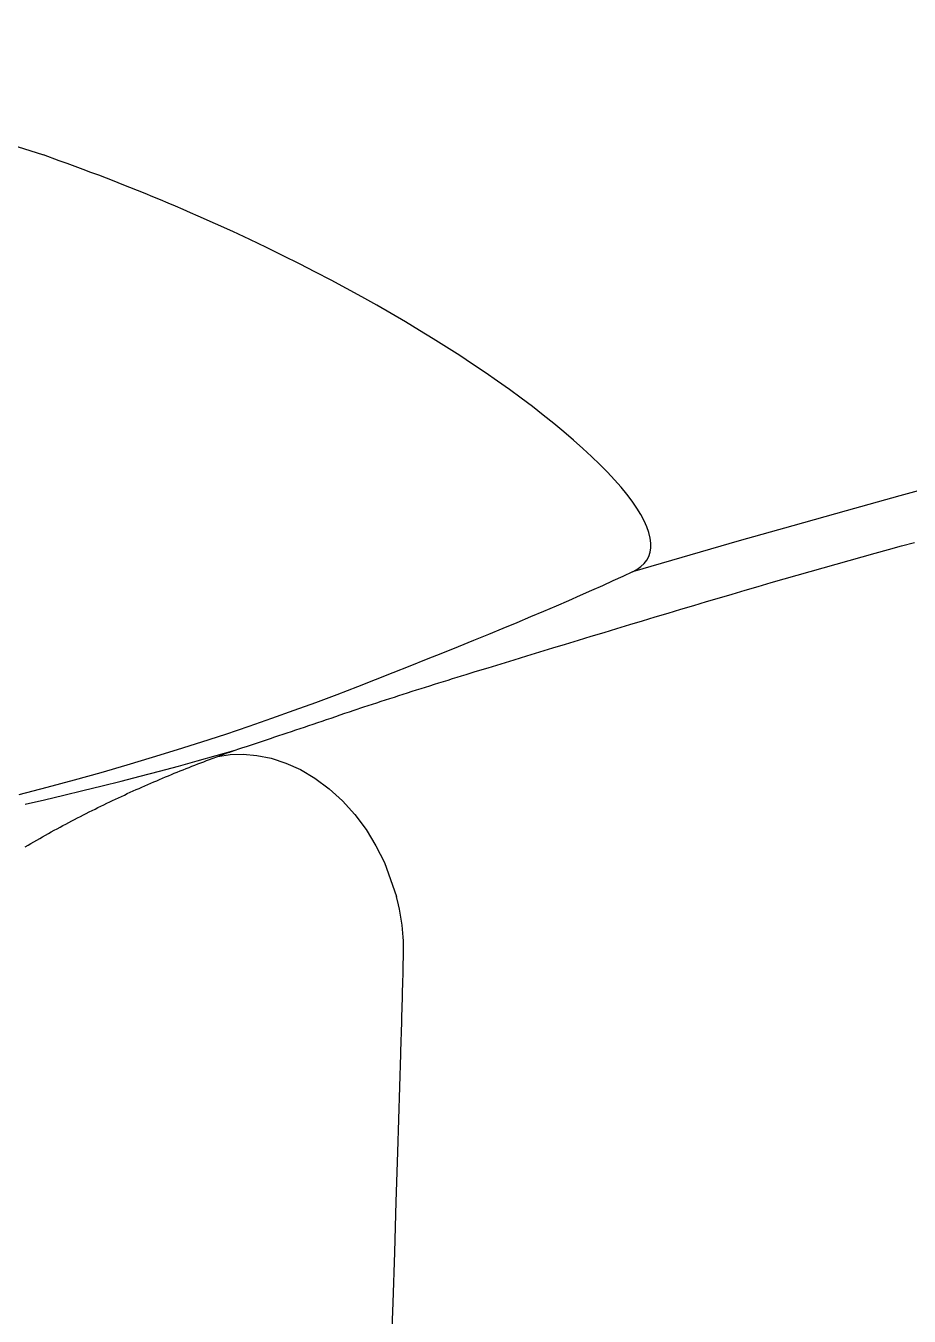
# Model space of a CAD drawing. Extents: x 941 to 1034, y 781 to 934.
# Drawn here: x 967.257 to 970.325, y 830.239 to 834.72 of the extents above; entities that cross this region are included whole.
import ezdxf

# ---------------------------------------------------------------- set-up
doc = ezdxf.new("R2010")
doc.units = 0
doc.header["$MEASUREMENT"] = 0
doc.layers.add('1', color=4, linetype='Continuous')

# ---------------------------------------------------------------- blocks, each defined once
blk = doc.blocks.new('ENVOY')
at = {"layer": '1', "color": 2, "linetype": 'Continuous'}
for points in [[(29.1008, 31.5705), (28.9145, 31.5195), (28.7284, 31.4679), (28.5424, 31.4157), (28.3566, 31.3629), (27.9856, 31.2556)], [(23.8098, 33.1597), (24.0813, 33.1324), (24.3517, 33.0965), (24.6209, 33.0521), (24.8888, 32.9991), (25.155, 32.9376), (25.4194, 32.8676), (25.9399, 32.7031)], [(26.4774, 32.4912), (26.4514, 32.5026), (26.4254, 32.5138), (26.3992, 32.525), (26.373, 32.5361), (26.3466, 32.5471), (26.3202, 32.5581), (26.2936, 32.569), (26.267, 32.5798), (26.2402, 32.5905), (26.2134, 32.6012), (26.1864, 32.6117), (26.1594, 32.6222), (26.1323, 32.6326), (26.1051, 32.6429), (26.0778, 32.6532), (26.0504, 32.6633), (26.0229, 32.6734), (25.9953, 32.6834), (25.9399, 32.7031)], [(27.9856, 31.2556), (28.0013, 31.2641), (28.015, 31.2738), (28.0264, 31.2846), (28.0357, 31.2965), (28.0428, 31.3095), (28.0475, 31.3236), (28.05, 31.3389), (28.0501, 31.3554), (28.0479, 31.373), (28.0433, 31.3918), (28.0362, 31.4117), (28.0268, 31.4327), (28.0151, 31.4545), (28.0011, 31.4771), (27.9849, 31.5006), (27.9666, 31.5249), (27.9461, 31.5499), (27.9236, 31.5756), (27.899, 31.6019), (27.8725, 31.6289), (27.844, 31.6565), (27.8136, 31.6846), (27.7815, 31.7131), (27.7479, 31.7419), (27.7128, 31.7709), (27.6762, 31.8001), (27.6383, 31.8295), (27.5991, 31.8589), (27.5587, 31.8885), (27.5171, 31.918), (27.4744, 31.9476), (27.4308, 31.9771), (27.3861, 32.0065), (27.3406, 32.0357), (27.2942, 32.0649), (27.2466, 32.0941), (27.198, 32.1233), (27.1483, 32.1524), (27.0976, 32.1815), (27.0459, 32.2105), (26.9931, 32.2393), (26.9394, 32.2681), (26.8848, 32.2967), (26.8292, 32.3252), (26.7727, 32.3534), (26.7154, 32.3815), (26.6571, 32.4093), (26.598, 32.4369), (26.4774, 32.4912)], [(27.9856, 31.2556), (27.9526, 31.24), (27.918, 31.224), (27.8819, 31.2075), (27.8441, 31.1906), (27.8047, 31.1732), (27.7637, 31.1553), (27.7212, 31.137), (27.6771, 31.1182), (27.6315, 31.099), (27.5844, 31.0793), (27.5357, 31.0591), (27.4855, 31.0385), (27.4338, 31.0174), (27.3806, 30.9959), (27.3259, 30.9739), (27.2698, 30.9514), (27.2122, 30.9285), (27.1531, 30.9051), (27.0307, 30.8569)], [(27.0307, 30.8569), (26.959, 30.8292), (26.8854, 30.8014), (26.8099, 30.7738), (26.7325, 30.7461), (26.6533, 30.7187), (26.5723, 30.6913), (26.4894, 30.6642), (26.4048, 30.6373), (26.3183, 30.6107), (26.23, 30.5844), (26.1395, 30.5584), (26.0468, 30.5326), (25.9518, 30.5071), (25.8547, 30.482)], [(26.546, 30.6151), (26.5884, 30.6212), (26.6337, 30.6226), (26.6813, 30.6185), (26.7308, 30.6085), (26.7815, 30.592), (26.8325, 30.569), (26.883, 30.5392), (26.932, 30.5029), (26.9785, 30.4605), (27.0218, 30.4128), (27.0608, 30.3606), (27.0951, 30.3049), (27.1243, 30.2469), (27.1663, 30.1285)], [(27.1909, 29.9226), (27.1911, 29.9352), (27.1911, 29.9481), (27.1909, 29.9611), (27.1904, 29.9743), (27.1896, 29.9876), (27.1886, 30.0011), (27.1873, 30.0148), (27.1857, 30.0286), (27.1838, 30.0426), (27.1817, 30.0566), (27.1792, 30.0708), (27.1765, 30.0851), (27.1734, 30.0995), (27.1663, 30.1285)], [(27.1815, 29.5815), (27.182, 29.5986), (27.1825, 29.6157), (27.183, 29.6328), (27.1835, 29.6499), (27.1839, 29.667), (27.1844, 29.684), (27.1849, 29.7011), (27.1854, 29.7182), (27.1859, 29.7352), (27.1863, 29.7523), (27.1868, 29.7693), (27.1873, 29.7864), (27.1877, 29.8034), (27.1882, 29.8205), (27.1887, 29.8375), (27.1891, 29.8545), (27.1896, 29.8716), (27.19, 29.8886), (27.1909, 29.9226)], [(27.1484, 28.541), (27.1543, 28.7181), (27.1602, 28.8937), (27.1658, 29.0679), (27.1712, 29.2406), (27.1815, 29.5815)]]:
    blk.add_lwpolyline(points, dxfattribs=at)
at = {"layer": '1', "color": 3, "linetype": 'Continuous'}
for points in [[(27.4397, 30.9093), (27.4847, 30.923), (27.5296, 30.9368), (27.5745, 30.9505), (27.6193, 30.9642), (27.6641, 30.9779), (27.7088, 30.9915), (27.7534, 31.0051), (27.7981, 31.0187), (27.8427, 31.0322), (27.8872, 31.0457), (27.9317, 31.0592), (27.9762, 31.0726), (28.0207, 31.086), (28.0651, 31.0993), (28.1096, 31.1127), (28.1541, 31.126), (28.1987, 31.1392), (28.2433, 31.1525), (28.288, 31.1657), (28.3327, 31.1788), (28.3775, 31.192), (28.4223, 31.2051), (28.4673, 31.2182), (28.5123, 31.2312), (28.5573, 31.2442), (28.6025, 31.2571), (28.6477, 31.27), (28.693, 31.2828), (28.7384, 31.2956), (28.7838, 31.3083), (28.8293, 31.3209), (28.8747, 31.3334), (28.9201, 31.3458), (28.9655, 31.358)], [(27.0525, 30.7867), (27.0676, 30.7916), (27.0827, 30.7965), (27.0979, 30.8015), (27.1131, 30.8064), (27.1283, 30.8113), (27.1436, 30.8163), (27.1589, 30.8212), (27.1743, 30.8261), (27.1897, 30.831), (27.2051, 30.836), (27.2205, 30.8409), (27.236, 30.8458), (27.2516, 30.8507), (27.2671, 30.8556), (27.2827, 30.8605), (27.2983, 30.8654), (27.3139, 30.8703), (27.3296, 30.8752), (27.3453, 30.8801), (27.3609, 30.885), (27.3767, 30.8899), (27.3924, 30.8947), (27.4082, 30.8996), (27.4397, 30.9093)], [(26.6057, 30.6366), (26.6189, 30.6409), (26.6322, 30.6454), (26.6457, 30.6498), (26.6593, 30.6544), (26.673, 30.6589), (26.6868, 30.6635), (26.7008, 30.6682), (26.7148, 30.6729), (26.729, 30.6776), (26.7433, 30.6824), (26.7578, 30.6872), (26.7723, 30.692), (26.787, 30.6969), (26.8017, 30.7019), (26.8166, 30.7068), (26.8316, 30.7119), (26.8467, 30.7169), (26.8619, 30.7221), (26.8772, 30.7272), (26.8927, 30.7324), (26.9082, 30.7376), (26.9238, 30.7429), (26.9396, 30.7482), (26.9554, 30.7536), (26.9713, 30.759), (26.9874, 30.7645), (27.0035, 30.77), (27.0197, 30.7755), (27.0525, 30.7867)], [(25.8764, 30.4491), (25.9435, 30.4645), (26.0105, 30.4803), (26.0773, 30.4964), (26.1439, 30.5128), (26.2104, 30.5295), (26.2767, 30.5465), (26.3428, 30.5639), (26.4088, 30.5816), (26.4746, 30.5996), (26.6057, 30.6366)], [(25.877, 30.3007), (25.887, 30.3066), (25.897, 30.3125), (25.9071, 30.3184), (25.9171, 30.3242), (25.9272, 30.33), (25.9373, 30.3357), (25.9473, 30.3414), (25.9574, 30.3471), (25.9675, 30.3527), (25.9776, 30.3583), (25.9877, 30.3638), (25.9978, 30.3693), (26.0079, 30.3747), (26.018, 30.3802), (26.0281, 30.3855), (26.0383, 30.3909), (26.0484, 30.3962), (26.0585, 30.4015), (26.0687, 30.4067), (26.0788, 30.4119), (26.0889, 30.417), (26.0991, 30.4222), (26.1093, 30.4272), (26.1194, 30.4323), (26.1296, 30.4373), (26.1398, 30.4423), (26.1499, 30.4472), (26.1601, 30.4521), (26.1703, 30.457), (26.1805, 30.4619), (26.1906, 30.4667), (26.2008, 30.4715), (26.211, 30.4762), (26.2212, 30.4809), (26.2314, 30.4856), (26.2416, 30.4903), (26.2518, 30.4949), (26.262, 30.4995), (26.2722, 30.504), (26.2824, 30.5085), (26.2926, 30.513), (26.3028, 30.5175), (26.3131, 30.5219), (26.3233, 30.5263), (26.3335, 30.5307), (26.3437, 30.535), (26.3539, 30.5393), (26.3641, 30.5436), (26.3743, 30.5478), (26.3845, 30.552), (26.3947, 30.5562), (26.405, 30.5604), (26.4152, 30.5645), (26.4254, 30.5686), (26.4356, 30.5727), (26.4458, 30.5767), (26.456, 30.5807), (26.4662, 30.5847), (26.4764, 30.5886), (26.4866, 30.5925), (26.4967, 30.5964), (26.5065, 30.6002), (26.5164, 30.604), (26.5262, 30.6077), (26.546, 30.6151)], [(26.546, 30.6151), (26.5489, 30.6162), (26.5518, 30.6173), (26.5547, 30.6184), (26.5576, 30.6194), (26.5606, 30.6205), (26.5635, 30.6216), (26.5665, 30.6227), (26.5694, 30.6237), (26.5724, 30.6248), (26.5754, 30.6259), (26.5784, 30.627), (26.5814, 30.628), (26.5844, 30.6291), (26.5874, 30.6302), (26.5904, 30.6312), (26.5935, 30.6323), (26.5965, 30.6334), (26.5996, 30.6344), (26.6057, 30.6366)]]:
    blk.add_lwpolyline(points, dxfattribs=at)

msp = doc.modelspace()

# ---------------------------------------------------------------- block references
at = {"layer": '1'}
msp.add_blockref('ENVOY', (941.3783, 801.5681), dxfattribs=at)

doc.saveas('drawing.dxf')
